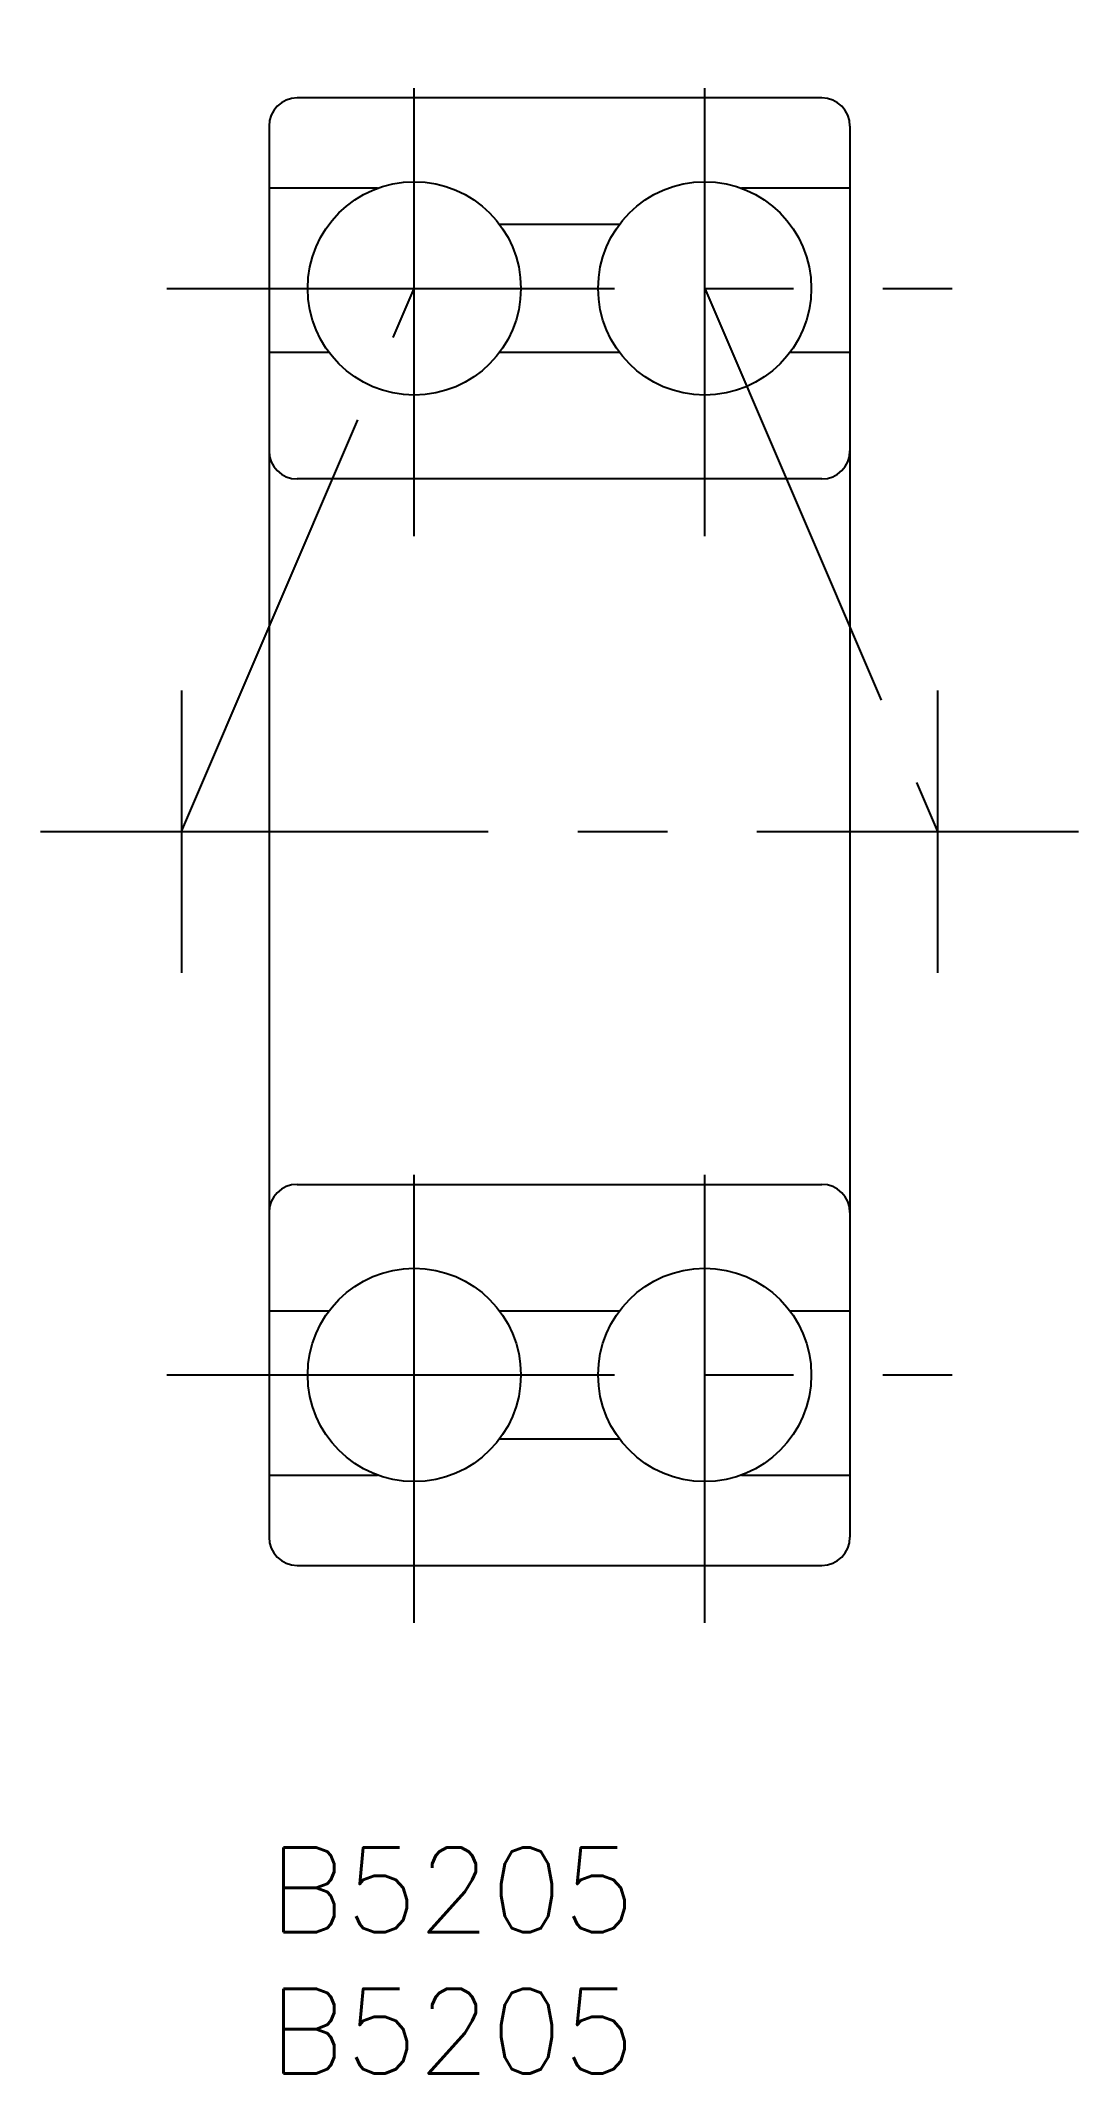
# Model space of a CAD drawing. Extents: x -8.1 to 28.7, y -8 to 64.
import ezdxf

# ---------------------------------------------------------------- set-up
doc = ezdxf.new("R2010")
doc.units = 0
doc.header["$LTSCALE"] = 0.5
doc.linetypes.add('CENTER', pattern=[50.8, 31.75, -6.35, 6.35, -6.35])
for name, color, linetype in [('MSM_CENTER', 1, 'CENTER'), ('MSM_CONTINUOUS', 7, 'CONTINUOUS'), ('MSM_PART_NUMBER', 7, 'CONTINUOUS')]:
    doc.layers.add(name, color=color, linetype=linetype)
doc.styles.get("Standard").update_dxf_attribs({"font": 'txt.shx', "height": 3, "bigfont": 'bigfont.shx'})

msp = doc.modelspace()

# ---------------------------------------------------------------- linework, layer by layer
at = {"layer": 'MSM_CENTER'}
for p, q in [((5.15, 46.47), (5.15, 64.03)), ((15.45, 46.47), (15.45, 64.03)), ((-3.63, 55.25), (24.23, 55.25)), ((-3.1, 36), (5.15, 55.25)), ((15.45, 55.25), (23.7, 36)), ((-3.1, 41), (-3.1, 31)), ((23.7, 41), (23.7, 31)), ((-8.1, 36), (28.7, 36)), ((5.15, 7.97), (5.15, 25.53)), ((15.45, 7.97), (15.45, 25.53)), ((-3.63, 16.75), (24.23, 16.75))]:
    msp.add_line(p, q, dxfattribs=at)
at = {"layer": 'MSM_CONTINUOUS'}
for p, q in [((19.6, 62), (1, 62)), ((0, 61), (0, 11)), ((20.6, 61), (20.6, 11)), ((3.846, 58.798), (0, 58.798)), ((20.6, 58.798), (16.754, 58.798)), ((12.426, 57.518), (8.174, 57.518)), ((2.126, 52.982), (0, 52.982)), ((12.426, 52.982), (8.174, 52.982)), ((20.6, 52.982), (18.474, 52.982)), ((19.6, 48.5), (1, 48.5)), ((1, 23.5), (19.6, 23.5)), ((0, 19.018), (2.126, 19.018)), ((8.174, 19.018), (12.426, 19.018)), ((18.474, 19.018), (20.6, 19.018)), ((8.174, 14.482), (12.426, 14.482)), ((0, 13.202), (3.846, 13.202)), ((16.754, 13.202), (20.6, 13.202)), ((1, 10), (19.6, 10))]:
    msp.add_line(p, q, dxfattribs=at)
for centre in [(5.15, 55.25), (15.45, 55.25), (5.15, 16.75), (15.45, 16.75)]:
    msp.add_circle(centre, 3.78, dxfattribs=at)
for centre, start, end in [((1, 61), 90, 180), ((19.6, 61), 0, 90), ((1, 49.5), 180, 270), ((19.6, 49.5), 270, 360), ((1, 22.5), 90, 180), ((19.6, 22.5), 0, 90), ((1, 11), 180, 270), ((19.6, 11), 270, 360)]:
    msp.add_arc(centre, 1, start, end, dxfattribs=at)

# ---------------------------------------------------------------- texts
at = {"layer": 'MSM_PART_NUMBER'}
for p in [(0, -3), (0, -8)]:
    msp.add_text('B5205', height=3, dxfattribs=at).set_placement(p)

doc.saveas('drawing.dxf')
